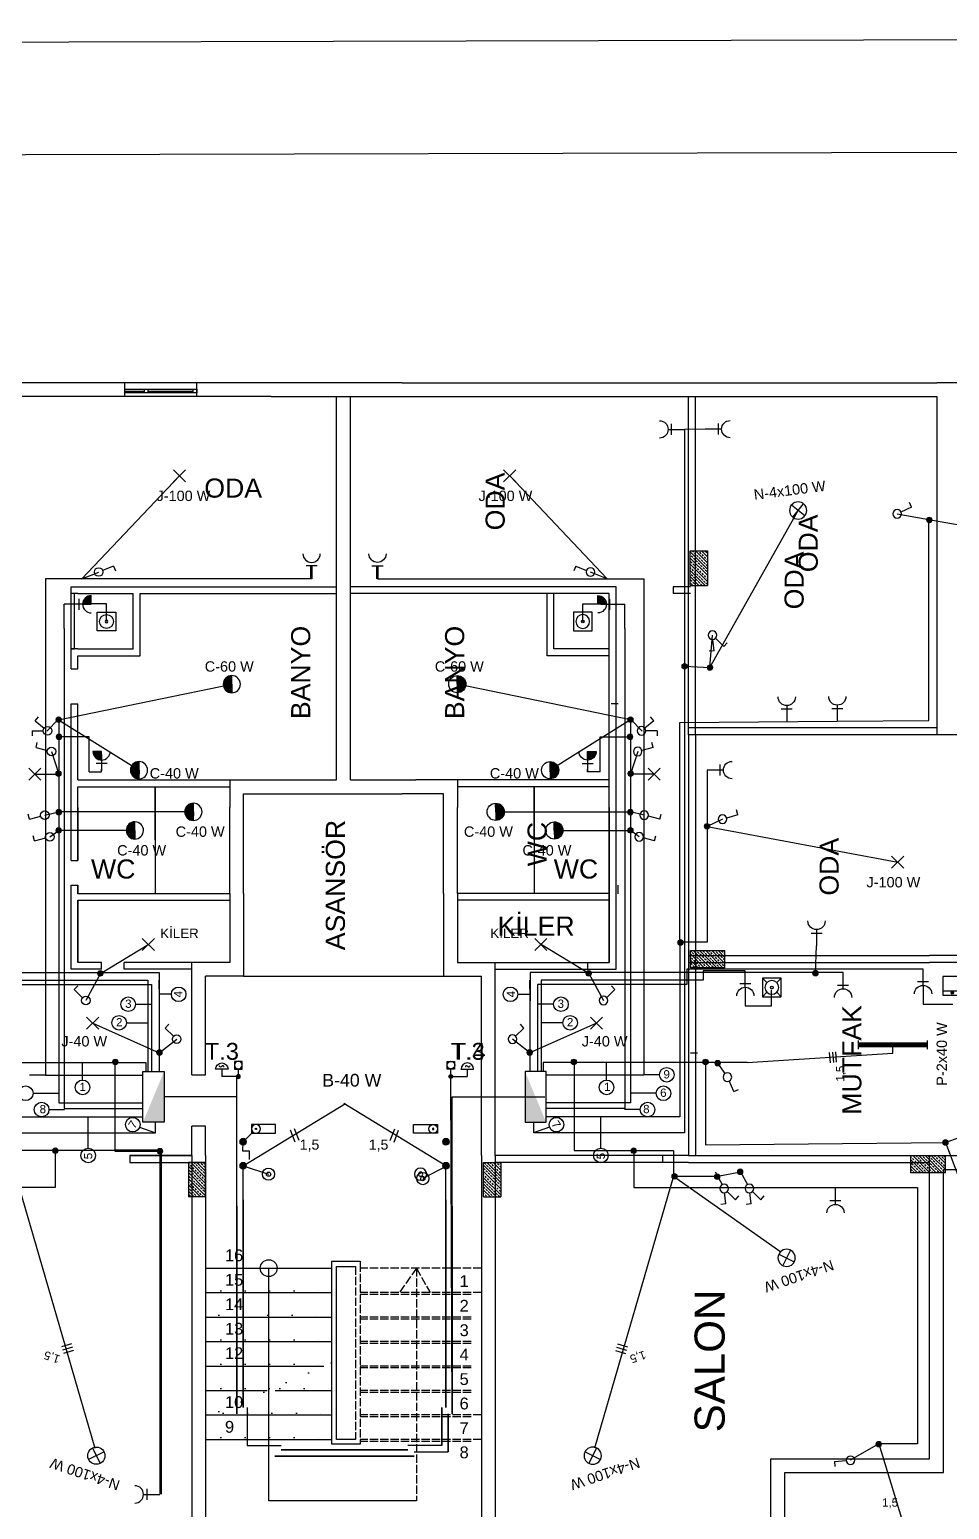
# Model space of a CAD drawing. Header units: centimetres. Extents: x 867 to 19881, y 2761 to 6151.
# Drawn here: x 12718 to 14051, y 4006 to 6151 of the extents above; entities that cross this region are included whole.
import ezdxf

# ---------------------------------------------------------------- set-up
doc = ezdxf.new("R2010")
doc.units = ezdxf.units.CM
doc.linetypes.add('ACAD_ISO02W100', pattern=[15, 12, -3])
doc.linetypes.add('DENSE_DOTTED', pattern=[35.277777, 0, -35.277777])
for name, color, linetype in [('ELEKTRİK YAZI', 2, 'Continuous'), ('kablo', 6, 'ZAYIF_AKIM_HATTI'), ('KESİT', 3, 'Continuous'), ('KOLON', 10, 'Continuous'), ('LİNYE', 4, 'Continuous'), ('SEMBOL', 1, 'Continuous'), ('ZAYIF AKIM', 6, 'Continuous'), ('çerçeveü', 250, 'Continuous')]:
    doc.layers.add(name, color=color, linetype=linetype)
doc.styles.add('ROMANC', font='romanc', dxfattribs={"height": 2})
doc.styles.get("Standard").update_dxf_attribs({"font": 'arial.ttf'})
doc.linetypes.add('ZAYIF_AKIM_HATTI', pattern='A,12.7,-5.08,["Z",Standard,S=2.54,R=0,X=-2.54,Y=-1.27],-5.08', length=22.86)

# ---------------------------------------------------------------- blocks, each defined once
blk = doc.blocks.new('Pano_Aydınlatma_Küçük')
at = {"layer": 'SEMBOL'}
blk.add_lwpolyline([(25, -30), (25, 30), (0, 30), (0, -30)], close=True, dxfattribs=at)
blk.add_solid([(0, 30), (25, -30), (0, -30)], dxfattribs=at)
blk = doc.blocks.new('Anahtar_Buton')
at = {"layer": 'SEMBOL'}
for radius in [7.21, 2.5]:
    blk.add_circle((0, 0), radius, dxfattribs=at)
blk = doc.blocks.new('Buat_Daire')
at = {"layer": 'SEMBOL', "lineweight": 20}
h = blk.add_hatch(color=256, dxfattribs=at)
edge = h.paths.add_edge_path()
edge.add_arc((0, 0), 4.03, 0, 360)
blk.add_circle((0, 0), 4.03, dxfattribs=at)
blk = doc.blocks.new('Zayıf Akım_Zil')
at = {"layer": 'ZAYIF AKIM'}
h = blk.add_hatch(color=256, dxfattribs=at)
edge = h.paths.add_edge_path()
edge.add_arc((0, 0), 2.25, 0, 360)
at = {"layer": 'ZAYIF AKIM', "ltscale": 0.5}
for q in [(0, 8.7), (19.5, 0)]:
    blk.add_line((0, 0), q, dxfattribs=at)
at = {"layer": 'ZAYIF AKIM'}
for p, q in [((12, 8.7), (26.9, 8.7)), ((19.5, 8.7), (19.5, 0))]:
    blk.add_line(p, q, dxfattribs=at)
blk.add_lwpolyline([(4.5, 8.7), (-4.5, 8.7), (-4.5, 17.8), (4.5, 17.8)], close=True, dxfattribs=at)
for centre, radius in [((0.1, 13.5), 4.47), ((0, 0), 2.25)]:
    blk.add_circle(centre, radius, dxfattribs=at)
blk.add_arc((19.5, 8.7), 7.42, 0, 180, dxfattribs=at)
at = {"layer": 'ZAYIF AKIM', "style": 'ROMANC'}
blk.add_text('~', height=7, dxfattribs=at).set_placement((16.3, 9))
blk = doc.blocks.new('Zayıf Akım_Kapı Zili')
at = {"layer": 'ZAYIF AKIM'}
for p, q in [((0, -5.2), (0, 5.2)), ((0, 5.2), (28.3, 5.2)), ((28.3, 5.2), (28.3, -5.2)), ((28.3, -5.2), (0, -5.2))]:
    blk.add_line(p, q, dxfattribs=at)
blk.add_circle((5.2, 0), 5.25, dxfattribs=at)
for start, end in [(0, 180), (180, 0)]:
    blk.add_arc((5.2, 0), 0.875, start, end, dxfattribs=at)
blk = doc.blocks.new('Armatür_Avize')
at = {"layer": 'SEMBOL'}
for p, q in [((-8.8, -8.8), (8.8, 8.8)), ((8.8, -8.8), (-8.8, 8.8))]:
    blk.add_line(p, q, dxfattribs=at)
blk.add_circle((0, 0), 12.5, dxfattribs=at)
blk = doc.blocks.new('Armatür_Lamba')
at = {"layer": 'SEMBOL'}
for p, q in [((8.8, -8.8), (-8.8, 8.8)), ((-8.8, -8.8), (8.8, 8.8))]:
    blk.add_line(p, q, dxfattribs=at)
blk = doc.blocks.new('Anahtar_Adi')
at = {"layer": 'SEMBOL'}
for q in [(0, 6.2), (7.7, 23.1)]:
    blk.add_line((0.3, 23.1), q, dxfattribs=at)
blk.add_circle((0, 0), 6.25, dxfattribs=at)
blk = doc.blocks.new('Armatür_Etanj')
at = {"layer": 'SEMBOL'}
h = blk.add_hatch(color=256, dxfattribs=at)
edge = h.paths.add_edge_path()
edge.add_arc((0, 0), 12.5, 89.5619, 269.5619)
edge.add_line((-0.1, -12.5), (0, 0))
edge.add_line((0, 0), (0.1, 12.5))
for q in [(-0.1, -12.5), (0.1, 12.5)]:
    blk.add_line((0, 0), q, dxfattribs=at)
for start, end in [(89.5619, 269.5619), (269.5619, 89.5619)]:
    blk.add_arc((0, 0), 12.5, start, end, dxfattribs=at)
blk = doc.blocks.new('Anahtar_Komutatör')
at = {"layer": 'SEMBOL'}
for p, q in [((-6.7, 21.6), (-13.8, 19.3)), ((-6.7, 21.6), (-1.9, 5.9)), ((8.4, 21.6), (2.3, 5.8)), ((8.4, 21.6), (15.3, 18.7))]:
    blk.add_line(p, q, dxfattribs=at)
blk.add_circle((0, 0), 6.25, dxfattribs=at)
blk = doc.blocks.new('Priz_Topraklı etanj')
at = {"layer": 'SEMBOL'}
h = blk.add_hatch(color=256, dxfattribs=at)
edge = h.paths.add_edge_path()
edge.add_line((0, 0), (0, 12.5))
edge.add_line((0, 12.5), (-12.5, 12.5))
edge.add_arc((0, 12.5), 12.5, 180, 270)
for p, q in [((0, 12.5), (-12.5, 12.5)), ((0, 0), (0, 12.5)), ((8, -5), (-8, -5))]:
    blk.add_line(p, q, dxfattribs=at)
for start, end in [(180, 270), (270, 0)]:
    blk.add_arc((0, 12.5), 12.5, start, end, dxfattribs=at)
blk = doc.blocks.new('Ev cihazları_Çamaşır makinesi')
at = {"layer": 'SEMBOL'}
for p, q in [((-13.5, -27), (-13.5, 0)), ((-13.5, 0), (13.5, 0)), ((13.5, 0), (13.5, -27)), ((13.5, -27), (-13.5, -27))]:
    blk.add_line(p, q, dxfattribs=at)
blk.add_circle((0, -13.5), 10, dxfattribs=at)
for start, end in [(0, 180), (180, 0)]:
    blk.add_arc((0, -13.5), 1.88, start, end, dxfattribs=at)
blk = doc.blocks.new('Priz_Topraklı')
at = {"layer": 'SEMBOL'}
blk.add_line((8, -5), (-8, -5), dxfattribs=at)
blk.add_arc((0, 12.5), 12.5, 180, 0, dxfattribs=at)
blk = doc.blocks.new('Armatür_P 2x40')
at = {"layer": 'SEMBOL'}
for p, q in [((-50, 8.75), (-50, -3.75)), ((50, 5), (-50, 5)), ((50, 0), (-50, 0)), ((50, 8.75), (50, -3.75))]:
    blk.add_line(p, q, dxfattribs=at)
at = {"layer": 'SEMBOL', "const_width": 5}
blk.add_lwpolyline([(-50, 2.5), (50, 2.5)], dxfattribs=at)
blk = doc.blocks.new('Ev cihazları_Klima')
at = {"layer": 'SEMBOL'}
h = blk.add_hatch(color=256, dxfattribs=at)
edge = h.paths.add_edge_path()
edge.add_arc((0, -3.3), 1.88, 0, 180)
edge.add_arc((0, -3.3), 1.88, 180, 360)
for p, q in [((-13.5, -27), (-13.5, 0)), ((-13.5, 0), (13.5, 0)), ((13.5, 0), (13.5, -27)), ((-13.5, -6.4), (13.5, -6.4)), ((13.5, -27), (-13.5, -27))]:
    blk.add_line(p, q, dxfattribs=at)
for start, end in [(0, 180), (180, 0)]:
    blk.add_arc((0, -3.3), 1.88, start, end, dxfattribs=at)
blk = doc.blocks.new('Ev cihazları_Bulaşık makinesi')
at = {"layer": 'SEMBOL'}
for p, q in [((-13.5, 0), (-7.1, -6.4)), ((-13.5, -27), (-13.5, 0)), ((-13.5, 0), (13.5, 0)), ((7.1, -6.4), (13.5, 0)), ((13.5, 0), (13.5, -27)), ((-13.5, -27), (-7.1, -20.6)), ((7.1, -20.6), (13.5, -27)), ((13.5, -27), (-13.5, -27))]:
    blk.add_line(p, q, dxfattribs=at)
blk.add_circle((0, -13.5), 10, dxfattribs=at)
for start, end in [(0, 180), (180, 0)]:
    blk.add_arc((0, -13.5), 1.88, start, end, dxfattribs=at)

msp = doc.modelspace()

# ---------------------------------------------------------------- hatches: boundary and pattern name
at = {"layer": 'KOLON'}
h = msp.add_hatch(dxfattribs=at)
h.set_pattern_fill('ANSI33', color=256, angle=90)
h.set_pattern_definition([(135, (14040.8414, 3492.621), (-4.490128, -4.490128), []), (135, (14040.8414, 3497.1113), (-4.490128, -4.490128), [3.175, -1.5875])])
h.paths.add_polyline_path([(13675.5, 5344.9), (13700.5, 5344.9), (13700.5, 5394.9), (13675.5, 5394.9)])
h = msp.add_hatch(dxfattribs=at)
h.set_pattern_fill('ANSI33', color=256, angle=90)
h.set_pattern_definition([(135, (14043.3005, 3033.61), (-4.490128, -4.490128), []), (135, (14043.3005, 3038.1), (-4.490128, -4.490128), [3.175, -1.5875])])
h.paths.add_polyline_path([(13676, 4815.7), (13676, 4790.7), (13726, 4790.7), (13726, 4815.7)])
h = msp.add_hatch(dxfattribs=at)
h.set_pattern_fill('ANSI33', color=256, angle=90)
h.set_pattern_definition([(135, (15392.6374, 2606.272), (-4.490128, -4.490128), []), (135, (15392.6374, 2610.762), (-4.490128, -4.490128), [3.175, -1.5875])])
h.paths.add_polyline_path([(12973.1, 4508.6), (12948.1, 4508.6), (12948.1, 4458.6), (12973.1, 4458.6)])
h = msp.add_hatch(dxfattribs=at)
h.set_pattern_fill('ANSI33', color=256, angle=90)
h.set_pattern_definition([(135, (14340.2656, 2606.272), (-4.490128, -4.490128), []), (135, (14340.2656, 2610.762), (-4.490128, -4.490128), [3.175, -1.5875])])
h.paths.add_polyline_path([(13376, 4458.6), (13401, 4458.6), (13401, 4508.6), (13376, 4508.6)])
at = {"layer": 'KOLON', "transparency": 33554687}
h = msp.add_hatch(dxfattribs=at)
h.set_pattern_fill('ANSI33', color=256, angle=90)
h.set_pattern_definition([(135, (13723.803, 2736.4746), (-4.490128, -4.490128), []), (135, (13723.803, 2740.965), (-4.490128, -4.490128), [3.175, -1.5875])])
h.paths.add_polyline_path([(13995.5, 4518.6), (13995.5, 4493.6), (14045.5, 4493.6), (14045.5, 4518.6)])

# ---------------------------------------------------------------- linework, layer by layer
for p, q in [((13258.1, 5638.6), (12673.1, 5638.6)), ((12855.7, 5638.6), (12855.7, 5618.6)), ((12855.7, 5629.2), (12955.2, 5629.2)), ((12855.7, 5626.7), (12884.4, 5626.7)), ((12955.2, 5624.2), (12855.7, 5624.2)), ((12889.4, 5626.7), (12955.2, 5626.7)), ((12960.2, 5618.6), (12960.2, 5638.6)), ((13258.1, 5638.6), (13673.1, 5638.6)), ((13673.1, 5638.6), (14033.1, 5638.6)), ((14183.1, 5638.6), (14033.1, 5638.6)), ((13068.1, 5618.6), (12673.1, 5618.6)), ((13068.1, 5618.6), (13673.1, 5618.6)), ((13163.1, 5063.1), (13163.1, 5618.6)), ((13163.1, 5343.1), (13163.1, 5618.6)), ((13183.1, 5063.1), (13183.1, 5618.6)), ((13673.1, 5128.6), (13673.1, 5618.6)), ((13673.1, 5618.6), (14033.1, 5618.6)), ((13683.1, 5128.6), (13683.1, 5618.6)), ((14033.1, 5618.6), (14033.1, 5128.6)), ((12778.1, 5343.1), (12878.1, 5343.1)), ((12778.1, 5333.1), (12778.1, 5343.1)), ((12878.1, 5343.1), (13163.1, 5343.1)), ((13468.1, 5343.1), (13183.1, 5343.1)), ((13568.1, 5343.1), (13468.1, 5343.1)), ((13568.1, 5243.1), (13568.1, 5343.1)), ((12778.1, 5243.1), (12778.1, 5333.1)), ((12788.1, 5333.1), (12778.1, 5333.1)), ((12783.1, 5253.1), (12783.1, 5333.1)), ((12788.1, 5333.1), (12868.1, 5333.1)), ((12868.1, 5253.1), (12868.1, 5333.1)), ((12878.1, 5243.1), (12878.1, 5333.1)), ((12878.1, 5333.1), (13163.1, 5333.1)), ((13468.1, 5333.1), (13183.1, 5333.1)), ((13468.1, 5243.1), (13468.1, 5333.1)), ((13558.1, 5333.1), (13468.1, 5333.1)), ((13478.1, 5253.1), (13478.1, 5333.1)), ((13558.1, 5243.1), (13558.1, 5333.1)), ((12788.1, 5253.1), (12778.1, 5253.1)), ((12778.1, 5253.1), (12783.1, 5253.1)), ((12778.1, 5224), (12778.1, 5243.1)), ((12788.1, 5253.1), (12868.1, 5253.1)), ((12788.1, 5224), (12788.1, 5243.1)), ((12788.1, 5243.1), (12878.1, 5243.1)), ((13558.1, 5243.1), (13468.1, 5243.1)), ((13558.1, 5253.1), (13478.1, 5253.1)), ((13558.1, 5063.1), (13558.1, 5243.1)), ((13568.1, 5063.1), (13568.1, 5243.1)), ((12778.1, 5224), (12788.1, 5224)), ((12778.1, 5063.1), (12778.1, 5173.1)), ((12788.1, 5063.1), (12788.1, 5173.1)), ((14033.1, 5138.6), (13673.1, 5138.6)), ((14163.1, 5128.6), (13673.1, 5128.6)), ((13673.1, 5128.6), (13673.1, 4798.6)), ((13683.1, 5128.6), (13683.1, 4798.6)), ((12778.1, 4946.3), (12778.1, 5063.1)), ((12788.1, 5063.1), (13008.1, 5063.1)), ((12788.1, 5063.1), (13163.1, 5063.1)), ((13008.1, 5063.1), (13008.1, 5023.1)), ((13183.1, 5063.1), (13278.1, 5063.1)), ((13558.1, 5063.1), (13278.1, 5063.1)), ((13558.1, 5063.1), (13338.1, 5063.1)), ((13338.1, 5063.1), (13338.1, 5023.1)), ((13558.1, 5023.1), (13558.1, 5063.1)), ((13568.1, 4898.1), (13568.1, 5063.1)), ((12788.1, 5023.1), (12788.1, 5053.1)), ((12788.1, 5053.1), (13008.1, 5053.1)), ((13028.1, 4898.6), (13028.1, 5043.1)), ((13028.1, 5043.1), (13088.1, 5043.1)), ((13088.1, 5043.1), (13258.1, 5043.1)), ((13318.1, 5043.1), (13258.1, 5043.1)), ((13318.1, 4898.6), (13318.1, 5043.1)), ((13558.1, 5053.1), (13338.1, 5053.1)), ((12788.1, 5023.1), (12788.1, 4946.3)), ((12788.1, 4946.3), (12788.1, 5023.1)), ((13008.1, 4898.6), (13008.1, 5023.1)), ((13338.1, 4898.6), (13338.1, 5023.1)), ((13558.1, 5023.1), (13558.1, 4798.6)), ((13558.1, 4898.1), (13558.1, 5023.1)), ((12788.1, 4946.3), (12788.1, 4997.6)), ((13558.1, 4798.6), (13558.1, 4997.6)), ((12778.1, 4946.3), (12788.1, 4946.3)), ((12778.1, 4910.3), (12788.1, 4910.3)), ((12778.1, 4788.6), (12778.1, 4898.6)), ((12788.1, 4910.3), (12788.1, 4898.6)), ((12788.1, 4898.6), (12788.1, 4910.3)), ((12788.1, 4898.1), (12788.1, 4910.3)), ((12788.1, 4898.6), (13008.1, 4898.6)), ((13008.1, 4898.6), (13008.1, 4798.6)), ((13028.1, 4898.6), (13028.1, 4778.6)), ((13318.1, 4898.6), (13318.1, 4778.6)), ((13558.1, 4898.6), (13338.1, 4898.6)), ((13338.1, 4898.6), (13338.1, 4798.6)), ((13558.1, 4798.6), (13558.1, 4898.6)), ((13568.1, 4788.6), (13568.1, 4898.6)), ((12788.1, 4888.6), (12788.1, 4798.6)), ((12788.1, 4798.6), (12788.1, 4888.6)), ((12788.1, 4798.6), (12788.1, 4888.6)), ((12788.1, 4888.6), (13008.1, 4888.6)), ((13558.1, 4888.6), (13338.1, 4888.6)), ((13673.1, 4808.6), (14022.6, 4808.6)), ((14163.1, 4808.6), (14022.6, 4808.6)), ((12822, 4788.6), (12778.1, 4788.6)), ((12822, 4798.6), (12788.1, 4798.6)), ((12953.1, 4798.6), (12855.3, 4798.6)), ((12855.3, 4788.6), (12855.3, 4798.6)), ((12953.1, 4788.6), (12855.3, 4788.6)), ((12953.1, 4635.6), (12953.1, 4798.6)), ((13008.1, 4798.6), (12953.1, 4798.6)), ((13338.1, 4798.6), (13393.1, 4798.6)), ((13393.1, 4518.6), (13393.1, 4798.6)), ((13393.1, 4798.6), (13558.1, 4798.6)), ((13393.1, 4788.6), (13568.1, 4788.6)), ((13673.1, 4798.6), (13673.1, 4518.6)), ((13673.1, 4798.6), (14022.6, 4798.6)), ((13683.1, 4798.6), (13683.1, 4518.6)), ((14163.1, 4798.6), (14022.6, 4798.6)), ((12973.1, 4635.6), (12973.1, 4778.6)), ((13028.1, 4778.6), (12973.1, 4778.6)), ((13028.1, 4778.6), (13318.1, 4778.6)), ((13318.1, 4778.6), (13373.1, 4778.6)), ((13373.1, 4518.6), (13373.1, 4778.6)), ((12953.1, 4635.6), (12973.1, 4635.6)), ((12953.1, 4518.6), (12953.1, 4561)), ((12973.1, 4561), (12953.1, 4561)), ((12973.1, 4518.6), (12973.1, 4561)), ((12863.1, 4518.6), (12953.1, 4518.6)), ((12953.1, 4518.6), (12863.1, 4518.6)), ((12863.1, 4518.6), (12863.1, 4508.6)), ((12863.1, 4508.6), (12953.1, 4508.6)), ((12953.1, 4518.6), (12953.1, 3918.6)), ((12953.1, 4508.6), (12973.1, 4508.6)), ((12973.1, 4518.6), (12973.1, 3930.3)), ((13373.1, 4518.6), (13373.1, 3930.3)), ((13673.1, 4518.6), (13393.1, 4518.6)), ((13393.1, 4518.6), (13393.1, 3918.6)), ((13673.1, 4508.6), (13393.1, 4508.6)), ((13673.1, 4518.6), (14022.6, 4518.6)), ((13673.1, 4518.6), (14163.1, 4518.6)), ((13673.1, 4508.6), (14022.6, 4508.6)), ((14022.6, 4079.1), (14022.6, 4518.6)), ((14042.6, 4059.1), (14042.6, 4498.6)), ((14042.6, 4498.6), (14163.1, 4498.6)), ((13064.7, 4018.4), (13064.6, 4355.4)), ((13156.1, 4355.4), (13156.1, 4365.4)), ((13156.1, 4365.4), (13197, 4365.4)), ((13162.9, 4357.6), (13190.2, 4357.6)), ((13162.9, 4355.4), (13162.9, 4355.4)), ((13792.6, 3869.1), (13792.6, 4079.1)), ((13792.6, 4079.1), (13842.6, 4079.1)), ((13842.6, 4079.1), (13932.6, 4079.1)), ((13932.6, 4079.1), (14022.6, 4079.1)), ((13812.6, 3869.1), (13812.6, 4059.1)), ((13812.6, 4059.1), (13932.6, 4059.1)), ((13932.6, 4059.1), (14042.6, 4059.1)), ((13278.8, 4018.4), (13064.7, 4018.4))]:
    msp.add_line(p, q)
at = {"linetype": 'ByBlock'}
for p, q in [((12900, 4976.2), (12900, 5053.1)), ((12900, 5053.1), (12900, 4898.6)), ((13449.2, 4976.2), (13449.2, 5053.1)), ((13449.2, 5053.1), (13449.2, 4898.6))]:
    msp.add_line(p, q, dxfattribs=at)
at = {"color": 143, "true_color": 0x7aafdf}
for p, q in [((13330.8, 4603.6), (13465.1, 4603.6)), ((13330.8, 4603.6), (13465.1, 4603.6)), ((13027.5, 4503.8), (13064.4, 4491.6)), ((13322.3, 4503.4), (13288, 4485.2))]:
    msp.add_line(p, q, dxfattribs=at)
at = {"color": 215, "true_color": 0xa953a0}
msp.add_line((13027.5, 4538.6), (13039.7, 4550.8), dxfattribs=at)
at = {"color": 217, "true_color": 0x93278f}
for p, q in [((13026.9, 4525.1), (13027.5, 4538.6)), ((13036.7, 4525.1), (13026.9, 4525.1)), ((13036.7, 4513), (13036.7, 4525.1))]:
    msp.add_line(p, q, dxfattribs=at)
at = {"linetype": 'Continuous'}
for p, q in [((12973.1, 4355.4), (13156.1, 4355.4)), ((12995.2, 4355.4), (13156.1, 4355.4)), ((13156.1, 4100.3), (13156.1, 4355.4)), ((13162.9, 4107.1), (13162.9, 4357.6)), ((12973.1, 4319.9), (13156.1, 4319.9)), ((12973.1, 4284.5), (13156.1, 4284.5)), ((12973.1, 4249), (13156.1, 4249)), ((12973.1, 4213.5), (13144.5, 4213.5)), ((12973.1, 4178), (13062.6, 4178)), ((13074.2, 4178), (13156.1, 4178)), ((12973.1, 4142.6), (13156.1, 4142.6)), ((12973.1, 4107.1), (13156.1, 4107.1)), ((13197, 4100.3), (13156.1, 4100.3)), ((13190.2, 4107.1), (13162.9, 4107.1))]:
    msp.add_line(p, q, dxfattribs=at)
at = {"linetype": 'ACAD_ISO02W100'}
for p, q in [((13190.2, 4357.6), (13190.2, 4107.1)), ((13197, 4365.4), (13197, 4362.2)), ((13197, 4362.2), (13197, 4100.3)), ((13373.1, 4355.4), (13197, 4355.4)), ((13358.1, 4355.4), (13197, 4355.4)), ((13278.8, 4355.4), (13253.7, 4319.9)), ((13278.8, 4355.4), (13278.8, 4018.4)), ((13278.8, 4355.4), (13298.9, 4319.9)), ((13373.1, 4319.9), (13197, 4319.9)), ((13358.1, 4317.2), (13197, 4317.2)), ((13358.1, 4284.5), (13197, 4284.5)), ((13358.1, 4281.7), (13197, 4281.7)), ((13358.1, 4249), (13197, 4249)), ((13358.1, 4246.3), (13197, 4246.3)), ((13358.1, 4213.5), (13197, 4213.5)), ((13358.1, 4210.8), (13197, 4210.8)), ((13358.1, 4178), (13197, 4178)), ((13358.1, 4175.3), (13197, 4175.3)), ((13373.1, 4142.6), (13197, 4142.6)), ((13358.1, 4139.8), (13197, 4139.8)), ((13373.1, 4107.1), (13197, 4107.1)), ((13358.1, 4104.4), (13197, 4104.4))]:
    msp.add_line(p, q, dxfattribs=at)
at = {"linetype": 'DENSE_DOTTED'}
for p, q in [((12995.2, 4322.7), (13156.1, 4322.7)), ((12992.4, 4287.2), (13156.1, 4287.2)), ((12995.2, 4251.7), (13156.1, 4251.7)), ((12992.4, 4147.6), (13162.9, 4221.5)), ((12995.2, 4216.2), (13150.8, 4216.2)), ((12995.2, 4180.8), (13068.9, 4180.8)), ((13080.5, 4180.8), (13156.1, 4180.8)), ((12998.6, 4145.3), (13156.1, 4145.3)), ((12995.2, 4109.8), (13156.1, 4109.8))]:
    msp.add_line(p, q, dxfattribs=at)
for points in [[(12884.4, 5629.2), (12889.4, 5629.2), (12889.4, 5624.2), (12884.4, 5624.2)], [(12955.2, 5629.2), (12960.2, 5629.2), (12960.2, 5624.2), (12955.2, 5624.2)]]:
    msp.add_lwpolyline(points, close=True)
msp.add_circle((13064.6, 4355.4), 12.2)
at = {"layer": 'kablo', "linetype": 'ByBlock'}
for p, q in [((13643.7, 5571.1), (13667.4, 5571.1)), ((13721.1, 5571.5), (13697.5, 5571.5)), ((13676, 5343.1), (13650.7, 5343.1)), ((13650.7, 5343.1), (13650.7, 5333.1)), ((13676, 5333.1), (13650.7, 5333.1)), ((12778.1, 5173.1), (12788.1, 5173.1)), ((13571, 5173.1), (13561, 5173.1)), ((12778.1, 4898.1), (12778.1, 4910.3)), ((13571, 4898.1), (13571, 4910.3)), ((12822, 4788.6), (12822, 4798.6)), ((13527.1, 4788.6), (13527.1, 4798.6)), ((13686, 4666.9), (13676, 4666.9)), ((13686, 4666.9), (13686, 4666.9)), ((13715.4, 4652.5), (13725.9, 4637.5)), ((13636, 4508.6), (13636, 4518.6)), ((13711.9, 4495.2), (13721.9, 4476.5))]:
    msp.add_line(p, q, dxfattribs=at)
at = {"layer": 'kablo', "color": 6, "linetype": 'ByBlock'}
for p, q in [((13643.7, 5571.1), (13667.4, 5571.1)), ((13697.5, 5571.5), (13667.4, 5571.1)), ((13667.4, 5571.1), (13667.4, 4551.4)), ((13721.1, 5571.5), (13697.5, 5571.5)), ((13704.2, 5225.9), (13832.1, 5453.6)), ((13704.2, 5225.9), (13707.8, 5272.7)), ((13667.3, 5227.7), (13704.2, 5225.9)), ((12681.8, 4551.4), (12900.3, 4551.4)), ((12900.3, 4551.4), (12900.3, 4566.9)), ((13448.9, 4551.4), (13448.9, 4566.9)), ((13667.4, 4551.4), (13448.9, 4551.4))]:
    msp.add_line(p, q, dxfattribs=at)
at = {"layer": 'kablo', "color": 244, "linetype": 'ByBlock', "true_color": 0x991b1e}
for p, q in [((13975.5, 5448.8), (14021.5, 5440.6)), ((14021.5, 5149.1), (14021.5, 5440.6)), ((14021.5, 5440.6), (14137.8, 5419.7)), ((13815.6, 5170.9), (13815.6, 5147.3)), ((13815.6, 5170.9), (13815.6, 5147.3)), ((13888.9, 5171.4), (13888.9, 5147.8)), ((13888.9, 5171.4), (13888.9, 5147.8)), ((13660.7, 5146.3), (13888.9, 5148.1)), ((13888.9, 5148.1), (14021.5, 5149.1)), ((13660.7, 4827.8), (13660.7, 5146.3)), ((13723.8, 5077.3), (13700.2, 5077.3)), ((13723.8, 5077.3), (13700.2, 5077.3)), ((13700.2, 5077.3), (13700.2, 4827.8)), ((13722.3, 5006.3), (13700.2, 4995.5)), ((13700.2, 4995.5), (13976.4, 4943.8)), ((13700.2, 4827.8), (13660.7, 4827.8)), ((13660.7, 4827.8), (13660.7, 4574.6)), ((12688.5, 4574.6), (12882.3, 4574.6)), ((13660.7, 4574.6), (13466.9, 4574.6))]:
    msp.add_line(p, q, dxfattribs=at)
at = {"layer": 'kablo', "color": 8, "linetype": 'ByBlock'}
for p, q in [((12779.2, 5317.8), (12768.2, 5317.8)), ((12768.2, 5282.6), (12768.2, 5317.8)), ((12802.8, 5317.8), (12779.2, 5317.8)), ((12829.4, 5318.4), (12807.3, 5318.4)), ((12829.4, 5292.7), (12829.4, 5318.4)), ((13519.8, 5292.7), (13519.8, 5318.4)), ((13519.8, 5318.4), (13541.8, 5318.4)), ((13546.3, 5317.8), (13570, 5317.8)), ((13570, 5317.8), (13581, 5317.8)), ((13581, 5282.6), (13581, 5317.8))]:
    msp.add_line(p, q, dxfattribs=at)
at = {"layer": 'kablo', "color": 177, "linetype": 'ByBlock', "true_color": 0x293189}
for p, q in [((12760.1, 5150.3), (13011.1, 5201.8)), ((13589.1, 5150.3), (13338, 5201.8)), ((12760.1, 5151), (12742.9, 5133.8)), ((12760.1, 5150.3), (12876.6, 5077.1)), ((12760.3, 5154.4), (12760.3, 4595)), ((13589.1, 5150.3), (13472.6, 5077.1)), ((13588.9, 5154.4), (13588.9, 4595)), ((13589.1, 5151), (13606.2, 5133.8)), ((12749.6, 5104.2), (12760.3, 5071.4)), ((12822.2, 5099.8), (12822.2, 5076.2)), ((12822.2, 5099.8), (12822.2, 5076.2)), ((12866, 5083.7), (12877.5, 5075)), ((13483.2, 5083.7), (13471.6, 5075)), ((13526.9, 5099.8), (13526.9, 5076.2)), ((13526.9, 5099.8), (13526.9, 5076.2)), ((13599.5, 5104.2), (13588.9, 5071.4)), ((12725.6, 5071.4), (12760.3, 5071.4)), ((12804.1, 5074.9), (12822.2, 5074.9)), ((12822.2, 5074.9), (12822.2, 5078.6)), ((13526.9, 5074.9), (13526.9, 5078.6)), ((13545.1, 5074.9), (13526.9, 5074.9)), ((13623.5, 5071.4), (13588.9, 5071.4)), ((12740.2, 5011.9), (12760.3, 5016.8)), ((13609, 5011.9), (13588.9, 5016.8)), ((12747.5, 4980.5), (12760.3, 4989.8)), ((13601.6, 4980.5), (13588.9, 4989.8)), ((12760.3, 4595), (12882.3, 4595)), ((13588.9, 4595), (13466.9, 4595))]:
    msp.add_line(p, q, dxfattribs=at)
at = {"layer": 'kablo', "color": 116, "linetype": 'ByBlock', "true_color": 0x136734}
for p, q in [((13858.8, 4846.1), (13858.8, 4822.5)), ((12820.6, 4782.6), (12890.6, 4825.2)), ((13528.5, 4782.6), (13458.5, 4825.2)), ((13857.2, 4783), (13858.8, 4822.5)), ((13897.3, 4760.3), (13897.3, 4783.9)), ((13897.3, 4760.3), (13897.3, 4783.9)), ((12820.6, 4782.6), (12799.4, 4743.2)), ((12905.9, 4760.4), (12905.9, 4773)), ((13443.2, 4760.4), (13443.2, 4773)), ((13528.5, 4782.6), (13549.8, 4743.2)), ((12905.9, 4667.4), (12931.2, 4687.4)), ((13443.2, 4667.4), (13417.9, 4687.4))]:
    msp.add_line(p, q, dxfattribs=at)
at = {"layer": 'kablo', "color": 32, "linetype": 'ByBlock', "true_color": 0xcd6928}
for p, q in [((13755.5, 4762.6), (13755.5, 4786.2)), ((13755.5, 4762.6), (13755.5, 4786.2)), ((13755.5, 4762.6), (13755.5, 4735.7)), ((13793.7, 4735.7), (13793.7, 4758.9)), ((13755.5, 4735.7), (13793.7, 4735.7))]:
    msp.add_line(p, q, dxfattribs=at)
at = {"layer": 'kablo', "color": 219, "linetype": 'ByBlock', "true_color": 0x642165}
for p, q in [((14013.2, 4765.3), (14013.2, 4789)), ((14013.2, 4765.3), (14013.2, 4789)), ((14013.2, 4765.3), (14013.2, 4738.1)), ((14013.2, 4738.1), (14056.3, 4738.1))]:
    msp.add_line(p, q, dxfattribs=at)
at = {"layer": 'kablo', "color": 40, "linetype": 'ByBlock', "true_color": 0xf8d731}
for p, q in [((13969.2, 4666.8), (13969.2, 4676.8)), ((13758.1, 4653.5), (13969.2, 4666.8)), ((12686.4, 4653.5), (12886.4, 4653.5)), ((12886.4, 4653.5), (12886.4, 4640.4)), ((13662.8, 4653.5), (13462.7, 4653.5)), ((13462.7, 4653.5), (13462.7, 4640.4)), ((13758.1, 4653.5), (13662.8, 4653.5)), ((13697.9, 4653.5), (13697.9, 4534.1)), ((13697.9, 4534.1), (14045.7, 4537.6)), ((14045.7, 4537.6), (14066.5, 4545.4)), ((14045.7, 4537.6), (14107.6, 4373.5)), ((13651.3, 4488.5), (13715.5, 4488.5)), ((13715.5, 4488.5), (13748.5, 4495.2)), ((13748.5, 4495.2), (13758.5, 4476.5)), ((13886.2, 4447.9), (13886.2, 4471.6)), ((13886.2, 4447.9), (13886.2, 4471.6)), ((13949.1, 4101), (13907.3, 4077.3)), ((12883.1, 4027.5), (12906.7, 4027.5)), ((12883.1, 4027.5), (12906.7, 4027.5))]:
    msp.add_line(p, q, dxfattribs=at)
at = {"layer": 'kablo', "color": 143, "linetype": 'ByBlock', "true_color": 0x7aafdf}
msp.add_line((13018.3, 4603.6), (12912.9, 4603.6), dxfattribs=at)
msp.add_line((13018.3, 4603.6), (12912.9, 4603.6), dxfattribs=at)
at = {"layer": 'kablo', "color": 18, "linetype": 'ByBlock', "true_color": 0x000000}
for points in [[(12935.2, 5503.8), (12793.9, 5354.6), (12818.1, 5364.4)], [(13414, 5503.8), (13555.2, 5354.6), (13531.1, 5364.4)], [(12756.7, 5354.6), (12740.8, 5354.6), (12740.8, 4635.3), (12882.3, 4635.3)], [(13126.8, 5354.6), (12756.7, 5354.6)], [(13222.3, 5354.6), (13592.4, 5354.6)], [(13592.4, 5354.6), (13608.3, 5354.6), (13608.3, 4635.3), (13466.9, 4635.3)]]:
    msp.add_lwpolyline(points, dxfattribs=at)
at = {"layer": 'kablo', "color": 8, "linetype": 'ByBlock'}
for points in [[(12768.2, 5282.6), (12768.2, 4586.8), (12882.3, 4586.8)], [(13581, 5282.6), (13581, 4586.8), (13466.9, 4586.8)]]:
    msp.add_lwpolyline(points, dxfattribs=at)
at = {"layer": 'kablo', "color": 177, "linetype": 'ByBlock', "true_color": 0x293189}
for points in [[(12804.1, 5074.9), (12804.1, 5125.4), (12760.3, 5125.4)], [(13545.1, 5074.9), (13545.1, 5125.4), (13588.9, 5125.4)], [(12955.4, 5016.8), (12760.3, 5016.8)], [(13393.7, 5016.8), (13588.9, 5016.8)], [(12870.6, 4989.8), (12760.3, 4989.8)], [(13478.6, 4989.8), (13588.9, 4989.8)]]:
    msp.add_lwpolyline(points, dxfattribs=at)
at = {"layer": 'kablo', "color": 219, "linetype": 'ByBlock', "true_color": 0x642165}
for points in [[(12335.9, 4789), (12678.3, 4789), (12678.3, 4766.3), (12894.8, 4766.3), (12894.8, 4640.4)], [(14013.2, 4789), (13670.9, 4789), (13670.9, 4766.3), (13454.3, 4766.3), (13454.3, 4640.4)]]:
    msp.add_lwpolyline(points, dxfattribs=at)
at = {"layer": 'kablo', "color": 32, "linetype": 'ByBlock', "true_color": 0xcd6928}
for points in [[(12593.6, 4786.2), (12654.8, 4786.2), (12654.8, 4772.6), (12889.6, 4772.6), (12889.6, 4640.4)], [(13755.5, 4786.2), (13694.3, 4786.2), (13694.3, 4772.6), (13459.5, 4772.6), (13459.5, 4640.4)]]:
    msp.add_lwpolyline(points, dxfattribs=at)
at = {"layer": 'kablo', "color": 116, "linetype": 'ByBlock', "true_color": 0x136734}
for points in [[(12690.3, 4783.9), (12905.8, 4783.9), (12905.8, 4743)], [(13658.9, 4783.9), (13443.4, 4783.9), (13443.4, 4743)], [(13897.3, 4783.9), (13658.9, 4783.9)], [(12905.8, 4760.4), (12905.9, 4760.4), (12905.9, 4640.4)], [(13443.4, 4760.4), (13443.2, 4760.4), (13443.2, 4640.4)], [(12809.5, 4710.6), (12905.9, 4667.4)], [(13539.7, 4710.6), (13443.2, 4667.4)]]:
    msp.add_lwpolyline(points, dxfattribs=at)
at = {"layer": 'kablo', "color": 40, "linetype": 'ByBlock', "true_color": 0xf8d731}
for points in [[(12841.6, 4653.5), (12841.6, 4525.9), (12697.9, 4525.9), (12697.9, 4488.5), (12542.3, 4379)], [(13507.6, 4653.5), (13507.6, 4525.9), (13651.3, 4525.9), (13651.3, 4488.5), (13806.9, 4379)], [(12755.1, 4525.9), (12755.1, 4472.1), (12343.8, 4472.1), (12343.8, 4101), (12400, 4101), (12346.6, 3924.8)], [(13594, 4525.9), (13594, 4472.1), (14005.3, 4472.1), (14005.3, 4101), (13949.1, 4101), (14002.5, 3924.8)], [(12697.9, 4488.5), (12812.4, 4094.3)], [(13651.3, 4488.5), (13536.8, 4094.3)]]:
    msp.add_lwpolyline(points, dxfattribs=at)
at = {"layer": 'KESİT'}
for p, q in [((12923.5, 4752.3), (12905.6, 4752.3)), ((13425.6, 4752.3), (13443.6, 4752.3)), ((12871.4, 4737.9), (12894.3, 4737.9)), ((13477.7, 4737.9), (13454.9, 4737.9)), ((12858.2, 4711.1), (12888.6, 4711.1)), ((13490.9, 4711.1), (13460.6, 4711.1)), ((13877.1, 4667.8), (13878.6, 4652.8)), ((13882, 4668.3), (13883.6, 4653.4)), ((13887.7, 4654.1), (13886.7, 4669.1)), ((12718, 4635.7), (12740.8, 4635.7)), ((12794.8, 4628), (12794.8, 4653.5)), ((13554.4, 4628), (13554.4, 4653.5)), ((13631.2, 4635.7), (13608.3, 4635.7)), ((12722.9, 4608.9), (12760.8, 4608.9)), ((13626.2, 4608.9), (13588.4, 4608.9)), ((12745.9, 4585.3), (12768.8, 4585.3)), ((12802.9, 4529.3), (12802.9, 4574.6)), ((13546.2, 4529.3), (13546.2, 4574.6)), ((13603.2, 4585.3), (13580.4, 4585.3)), ((12877.4, 4559.8), (12900.4, 4551.4)), ((13102.9, 4538.1), (13096.1, 4555.2)), ((13108.6, 4540.4), (13101.8, 4557.4)), ((13240.6, 4540.4), (13247.4, 4557.4)), ((13246.3, 4538.1), (13253, 4555.2)), ((13471.7, 4559.8), (13448.7, 4551.4)), ((12778.7, 4245.5), (12764.4, 4241.2)), ((12780.2, 4240.7), (12765.8, 4236.4)), ((12781.6, 4235.9), (12767.2, 4231.6)), ((13567.5, 4235.9), (13581.9, 4231.6)), ((13569, 4240.7), (13583.3, 4236.4)), ((13570.4, 4245.5), (13584.8, 4241.2))]:
    msp.add_line(p, q, dxfattribs=at)
for centre in [(12934.1, 4752.3), (13415, 4752.3), (12860.9, 4737.9), (13488.3, 4737.9), (12847.7, 4711.1), (13501.5, 4711.1), (13641.7, 4635.7), (12712.4, 4608.9), (12794.8, 4617.4), (13554.4, 4617.4), (13636.8, 4608.9), (12735.4, 4585.3), (13613.8, 4585.3), (12867.5, 4563.4), (13481.7, 4563.4), (12802.9, 4518.7), (13546.2, 4518.7)]:
    msp.add_circle(centre, 10.6, dxfattribs=at)
at = {"layer": 'KOLON'}
for p, q in [((13675.5, 5344.9), (13675.5, 5394.9)), ((13675.5, 5394.9), (13700.5, 5394.9)), ((13700.5, 5394.9), (13700.5, 5344.9)), ((13675.5, 5344.9), (13700.5, 5344.9)), ((13676, 4790.7), (13676, 4815.7)), ((13676, 4815.7), (13726, 4815.7)), ((13726, 4790.7), (13726, 4815.7)), ((13726, 4790.7), (13676, 4790.7)), ((12973.1, 4508.6), (12948.1, 4508.6)), ((12948.1, 4508.6), (12948.1, 4458.6)), ((12973.1, 4458.6), (12973.1, 4508.6)), ((13376, 4458.6), (13376, 4508.6)), ((13376, 4508.6), (13401, 4508.6)), ((13401, 4508.6), (13401, 4458.6)), ((13995.5, 4493.6), (13995.5, 4518.6)), ((13995.5, 4518.6), (14045.5, 4518.6)), ((14045.5, 4493.6), (14045.5, 4518.6)), ((14045.5, 4493.6), (13995.5, 4493.6)), ((12973.1, 4458.6), (12948.1, 4458.6)), ((13376, 4458.6), (13401, 4458.6))]:
    msp.add_line(p, q, dxfattribs=at)
at = {"layer": 'LİNYE'}
for p, q in [((13018.3, 4144.2), (13018.3, 4631.7)), ((13330.8, 4144.2), (13328.6, 4630.5)), ((13027.5, 4503.8), (13175.7, 4594)), ((13321.6, 4503.8), (13173.5, 4594)), ((13321.6, 4503.8), (13173.5, 4594)), ((13330.8, 4144.2), (13330.8, 4603.6)), ((13027.5, 4153.4), (13027.5, 4503.8)), ((13321.6, 4153.4), (13321.6, 4503.8)), ((13321.6, 4153.4), (13321.6, 4503.8)), ((13018.3, 4445.1), (13018.3, 4144.2)), ((13027.5, 4454.3), (13027.5, 4153.4)), ((13321.6, 4454.3), (13321.6, 4153.4)), ((13321.6, 4454.3), (13321.6, 4153.4)), ((13330.8, 4445.1), (13330.8, 4144.2)), ((13330.8, 4445.1), (13330.8, 4144.2)), ((13033.6, 4153.4), (13033.6, 4098.3)), ((13315.5, 4153.4), (13315.5, 4098.3)), ((13315.5, 4098.3), (13315.5, 4153.4)), ((13315.5, 4098.3), (13315.5, 4153.4)), ((13315.5, 4153.4), (13315.5, 4098.3)), ((13324.7, 4144.2), (13324.7, 4089.1)), ((13324.7, 4089.1), (13324.7, 4144.2)), ((13033.6, 4098.3), (13082.6, 4098.3)), ((13315.5, 4098.3), (13266.5, 4098.3)), ((13275.7, 4083), (13073.5, 4083)), ((13073.5, 4083), (13275.7, 4083)), ((13073.5, 4083), (13275.7, 4083)), ((13275.7, 4083), (13073.5, 4083)), ((13266.5, 4092.2), (13082.6, 4092.2)), ((13082.6, 4092.2), (13266.5, 4092.2)), ((13082.6, 4092.2), (13266.5, 4092.2)), ((13266.5, 4092.2), (13082.6, 4092.2)), ((13275.7, 4089.1), (13324.7, 4089.1))]:
    msp.add_line(p, q, dxfattribs=at)
at = {"layer": 'çerçeveü', "lineweight": 53}
for p, q in [((13126.8, 5354.6), (13126.8, 5373.3)), ((13222.3, 5354.6), (13222.3, 5373.3))]:
    msp.add_line(p, q, dxfattribs=at)
at = {"layer": 'çerçeveü', "color": 40, "lineweight": 53, "true_color": 0xf8d731}
for p, q in [((12841.6, 4525.9), (12907.7, 4525.9)), ((12907.7, 4525.9), (12907.7, 4028))]:
    msp.add_line(p, q, dxfattribs=at)
at = {"layer": 'çerçeveü'}
for points in [[(866.9, 6102.8), (19880.6, 6150.6), (19880.6, 2808.6), (866.9, 2760.9)], [(1029.9, 5940.3), (19721.4, 5986.9), (19721.4, 2971.1), (1029.9, 2924.5)]]:
    msp.add_lwpolyline(points, close=True, dxfattribs=at)

# ---------------------------------------------------------------- block references
at = {"layer": 'kablo', "linetype": 'ByBlock', "xscale": -1}
for name, p, rotation in [('Buat_Daire', (13715.4, 4652.5), 245.5840762904368), ('Anahtar_Adi', (13729.5, 4632.4), 203.7125943632657)]:
    msp.add_blockref(name, p, dxfattribs=dict(at, rotation=rotation))
at = {"layer": 'SEMBOL', "xscale": -1}
for name, p, rotation in [('Priz_Topraklı', (13643.7, 5571.1), 90), ('Priz_Topraklı', (13721.1, 5571.5), 270), ('Armatür_Avize', (13832.1, 5453.6), 7.285593003650668), ('Anahtar_Adi', (13975.5, 5448.8), 293.8360464261876), ('Anahtar_Adi', (13531.1, 5364.4), 67.70044287531765), ('Priz_Topraklı etanj', (13554.3, 5317.7), 90), ('Anahtar_Komutatör', (13707.8, 5272.7), 203.8092658622379), ('Anahtar_Komutatör', (13605, 5134.2), 287.6851635961128), ('Anahtar_Adi', (13599.5, 5104.2), 284.4477688026006), ('Priz_Topraklı', (13723.8, 5077.3), 270), ('Anahtar_Adi', (13609, 5011.9), 255.0067436186954), ('Anahtar_Adi', (13722.3, 5006.3), 284.4477688026006), ('Anahtar_Adi', (13601.6, 4980.5), 255.0067436186954), ('Anahtar_Adi', (13549.8, 4743.2), 313.1319275142235), ('Priz_Topraklı', (13755.5, 4762.6), 180), ('Priz_Topraklı', (13897.3, 4760.3), 180), ('Priz_Topraklı', (14013.2, 4765.3), 180), ('Ev cihazları_Klima', (14055.6, 4751.1), 180), ('Anahtar_Adi', (13417.9, 4687.4), 313.1319275142235), ('Buat_Daire', (13715.4, 4652.5), 245.5840762904368), ('Anahtar_Adi', (13729.5, 4632.4), 203.7125943632657), ('Anahtar_Komutatör', (13724.8, 4471), 203.8092658622379), ('Anahtar_Komutatör', (13761.4, 4471), 203.8092658622379), ('Armatür_Avize', (13815.4, 4370.3), 198.7249910027708), ('Armatür_Avize', (13534.4, 4083.6), 198.7249910027708), ('Anahtar_Adi', (13908.1, 4076.9), 93.20177313209892)]:
    msp.add_blockref(name, p, dxfattribs=dict(at, rotation=rotation))
at = {"layer": 'SEMBOL'}
for name, p in [('Armatür_Lamba', (12935.2, 5503.8)), ('Priz_Topraklı', (13126.8, 5378.3)), ('Ev cihazları_Çamaşır makinesi', (12829.4, 5306.2)), ('Armatür_Etanj', (13011.1, 5201.8)), ('Buat_Daire', (12760.1, 5150.3)), ('Buat_Daire', (12760.7, 5125.5)), ('Priz_Topraklı etanj', (12822.3, 5091.9)), ('Armatür_Etanj', (12876.6, 5077.1)), ('Armatür_Lamba', (12725.6, 5071.4)), ('Buat_Daire', (12759.9, 5072.2)), ('Buat_Daire', (12760.4, 5016.3)), ('Armatür_Etanj', (12955.4, 5016.8)), ('Armatür_Etanj', (12870.6, 4989.8)), ('Buat_Daire', (12760, 4989.9)), ('Armatür_Lamba', (12890.1, 4824.5)), ('Buat_Daire', (12820.6, 4782.6)), ('Armatür_Lamba', (12809.5, 4710.6)), ('Buat_Daire', (12842.2, 4654.3)), ('Buat_Daire', (12906.2, 4668)), ('Buat_Daire', (12755.3, 4525.6)), ('Buat_Daire', (12906.9, 4524.9))]:
    msp.add_blockref(name, p, dxfattribs=at)
at = {"layer": 'SEMBOL', "xscale": -1}
for name, p in [('Armatür_Lamba', (13414, 5503.8)), ('Buat_Daire', (14022.4, 5439.9)), ('Priz_Topraklı', (13222.3, 5378.3)), ('Ev cihazları_Çamaşır makinesi', (13519.8, 5306.2)), ('Armatür_Etanj', (13338, 5201.8)), ('Buat_Daire', (13667.3, 5227.7)), ('Buat_Daire', (13704.2, 5225.9)), ('Priz_Topraklı', (13815.6, 5170.9)), ('Priz_Topraklı', (13888.9, 5171.4)), ('Buat_Daire', (13589.1, 5150.3)), ('Buat_Daire', (13588.5, 5125.5)), ('Armatür_Etanj', (13472.6, 5077.1)), ('Priz_Topraklı etanj', (13526.9, 5091.9)), ('Buat_Daire', (13589.2, 5072.2)), ('Armatür_Lamba', (13623.5, 5071.4)), ('Armatür_Etanj', (13393.7, 5016.8)), ('Buat_Daire', (13588.8, 5016.3)), ('Armatür_Etanj', (13478.6, 4989.8)), ('Buat_Daire', (13700, 4995.9)), ('Buat_Daire', (13589.1, 4989.9)), ('Armatür_Lamba', (13976.4, 4943.8)), ('Priz_Topraklı', (13858.8, 4846.1)), ('Armatür_Lamba', (13459, 4824.5)), ('Buat_Daire', (13661.5, 4827.5)), ('Buat_Daire', (13528.5, 4782.6)), ('Buat_Daire', (13857.2, 4783)), ('Ev cihazları_Bulaşık makinesi', (13794, 4775.8)), ('Armatür_Lamba', (13539.7, 4710.6)), ('Armatür_P 2x40', (13969.2, 4676.8)), ('Buat_Daire', (13443, 4668)), ('Buat_Daire', (13506.9, 4654.3)), ('Buat_Daire', (13697.9, 4654.3)), ('Buat_Daire', (13593.8, 4525.6)), ('Buat_Daire', (14045.7, 4537.6)), ('Buat_Daire', (13652.9, 4488.5)), ('Buat_Daire', (13714.7, 4488)), ('Buat_Daire', (13748.1, 4495.1)), ('Buat_Daire', (13949, 4100.3))]:
    msp.add_blockref(name, p, dxfattribs=at)
at = {"layer": 'SEMBOL'}
for name, p, rotation in [('Anahtar_Adi', (12818.1, 5364.4), 292.2995571246824), ('Priz_Topraklı etanj', (12794.8, 5317.7), 270), ('Anahtar_Komutatör', (12744.1, 5134.2), 72.31483640388724), ('Anahtar_Adi', (12749.6, 5104.2), 75.55223119739941), ('Anahtar_Adi', (12740.2, 5011.9), 104.9932563813046), ('Anahtar_Adi', (12747.5, 4980.5), 104.9932563813046), ('Anahtar_Adi', (12799.4, 4743.2), 46.86807248577643), ('Anahtar_Adi', (12931.2, 4687.4), 46.86807248577643), ('Armatür_Avize', (12814.7, 4083.6), 161.2750089972292)]:
    msp.add_blockref(name, p, dxfattribs=dict(at, rotation=rotation))
at = {"layer": 'SEMBOL', "yscale": 1.225642069604261, "zscale": 1.225642069604261}
for name, p, xscale in [('Pano_Aydınlatma_Küçük', (12912.9, 4603.6), -1.225642069604261), ('Pano_Aydınlatma_Küçük', (13436.2, 4603.6), 1.225642069604261), ('Buat_Daire', (13027.5, 4538.6), -1.225642069604261), ('Buat_Daire', (13321.6, 4538.6), 1.225642069604261), ('Buat_Daire', (13321.6, 4538.6), 1.225642069604261), ('Buat_Daire', (13027.5, 4503.8), 1.225642069604261), ('Buat_Daire', (13321.6, 4503.8), -1.225642069604261)]:
    msp.add_blockref(name, p, dxfattribs=dict(at, xscale=xscale))
at = {"layer": 'SEMBOL', "yscale": 1.22564206960426, "zscale": 1.22564206960426}
for p, xscale, rotation in [((13064.4, 4491.6), 1.22564206960426, 283.2247981035459), ((13284.8, 4491.6), -1.22564206960426, 76.77520189645405), ((13288, 4485.2), 1.22564206960426, 149.4272193419811)]:
    msp.add_blockref('Anahtar_Buton', p, dxfattribs=dict(at, xscale=xscale, rotation=rotation))
at = {"layer": 'SEMBOL', "color": 40, "true_color": 0xf8d731, "xscale": -1, "rotation": 180}
msp.add_blockref('Priz_Topraklı', (13886.2, 4447.9), dxfattribs=at)
at = {"layer": 'SEMBOL', "color": 40, "true_color": 0xf8d731, "rotation": 89.9999999999664}
msp.add_blockref('Priz_Topraklı', (12883.1, 4027.5), dxfattribs=at)
at = {"layer": 'ZAYIF AKIM', "yscale": 1.225642069604261, "zscale": 1.225642069604261}
for p, xscale in [((13020.6, 4633.2), -1.225642069604261), ((13328.6, 4633.2), 1.225642069604261), ((13328.6, 4633.2), 1.225642069604261)]:
    msp.add_blockref('Zayıf Akım_Zil', p, dxfattribs=dict(at, xscale=xscale))
at = {"layer": 'ZAYIF AKIM', "yscale": 1.225642069604261, "zscale": 1.225642069604261, "rotation": 180}
for p, xscale in [((13039.7, 4557.3), -1.225642069604261), ((13309.4, 4557.3), 1.225642069604261), ((13309.4, 4557.3), 1.225642069604261)]:
    msp.add_blockref('Zayıf Akım_Kapı Zili', p, dxfattribs=dict(at, xscale=xscale))

# ---------------------------------------------------------------- texts
for s, height, p in [('16', 17.05, (13001.2, 4365.5)), ('15', 17.05, (13001.2, 4330)), ('1', 17.1, (13341.3, 4328.1)), ('14', 17.05, (13001.2, 4294.6)), ('2', 17.1, (13341.3, 4292.4)), ('13', 17.05, (13001.2, 4259.1)), ('3', 17.1, (13341.3, 4256.9)), ('12', 17.05, (13001.2, 4223.6)), ('4', 17.1, (13341.3, 4221.7)), ('5', 17.1, (13341.3, 4186.1)), ('10', 17.05, (13001.2, 4152.7)), ('6', 17.1, (13341.3, 4150.7)), ('9', 17.1, (13001.2, 4116.9)), ('7', 17.1, (13341.3, 4115)), ('8', 17.1, (13341.3, 4079.9))]:
    msp.add_text(s, height=height).set_placement(p)
at = {"char_height": 27.67, "attachment_point": 1}
for s, insert in [('ODA', (12971.2, 5499.9)), ('KİLER', (13396.4, 4865))]:
    msp.add_mtext_dynamic_manual_height_columns(s, width=6975.179, gutter_width=138.4, heights=[0], dxfattribs=dict(at, insert=insert))
at = {"char_height": 27.67, "attachment_point": 1, "rotation": 90}
for s, insert in [('ODA', (13379, 5424.8)), ('ODA', (13832.9, 5364.1)), ('BANYO', (13097.1, 5151.1)), ('BANYO', (13320.3, 5151.1)), ('ASANSÖR', (13147.4, 4816.2)), ('WC', (13439.9, 4937.8)), ('ODA', (13863.1, 4895.4)), ('MUTFAK', (13896.1, 4577.8))]:
    msp.add_mtext_dynamic_manual_height_columns(s, width=6975.179, gutter_width=138.4, heights=[0], dxfattribs=dict(at, insert=insert))
at = {"layer": 'ELEKTRİK YAZI'}
for s, height, rotation, p in [('N-4x100 W', 15, 7.2856, (13768.8, 5468.9)), ('4', 12, 90, (12939.3, 4747.9)), ('4', 12, 90, (13421.8, 4747.9)), ('P-2x40 W', 15, 90, (14047.8, 4619.8)), ('1,5', 12, 90, (13899, 4625.6)), ('7', 12, 56.1674, (12870.1, 4556.5)), ('7', 12, 303.8326, (13473.8, 4564.2)), ('5', 12, 90, (12808.8, 4513.2)), ('5', 12, 90, (13552, 4513.2)), ('N-4x100 W', 15, 198.725, (13880.5, 4367.8)), ('1,5', 12, 161.275, (12763.2, 4228.2)), ('1,5', 12, 198.725, (13609.1, 4236.1)), ('N-4x100 W', 15, 161.275, (12850.2, 4047.1)), ('N-4x100 W', 15, 198.725, (13599.5, 4081.2))]:
    msp.add_text(s, height=height, rotation=rotation, dxfattribs=at).set_placement(p)
for s, height, p in [('J-100 W', 15, (12902, 5467.3)), ('J-100 W', 15, (13368.8, 5467.3)), ('C-60 W', 15, (12971.9, 5220)), ('C-60 W', 15, (13305.4, 5220)), ('C-40 W', 15, (12892.1, 5065.1)), ('C-40 W', 15, (13385.2, 5065.1)), ('C-40 W', 15, (12929.7, 4980.6)), ('C-40 W', 15, (13347.6, 4980.6)), ('C-40 W', 15, (12844.9, 4953.5)), ('C-40 W', 15, (13432.4, 4953.5)), ('J-100 W', 15, (13931.2, 4907.3)), ('3', 12, (12856.5, 4732.7)), ('3', 12, (13483.4, 4732.7)), ('2', 12, (12843.3, 4705.9)), ('2', 12, (13496.9, 4705.9)), ('J-40 W', 15, (12764, 4676.7)), ('T.3', 24.51, (12972, 4657.4)), ('T.3', 24.51, (13328.4, 4657.4)), ('T.4', 24.51, (13329.8, 4657.4)), ('J-40 W', 15, (13518.4, 4676.7)), ('B-40 W', 18.38, (13142.3, 4618.6)), ('9', 12, (13636.9, 4630.4)), ('1', 12, (12790.4, 4612.2)), ('1', 12, (13550.7, 4612.2)), ('6', 12, (13632, 4603.7)), ('8', 12, (12732.5, 4580)), ('8', 12, (13607.4, 4580)), ('1,5', 14.71, (13109.5, 4527.1)), ('1,5', 14.71, (13209.6, 4527.1)), ('1,5', 12, (13953.7, 4009.7))]:
    msp.add_text(s, height=height, dxfattribs=at).set_placement(p)
at = {"layer": 'kablo', "linetype": 'ByBlock', "attachment_point": 7, "rotation": 90}
for s, width, gutter_width, insert, char_height in [('ODA', 6975.179, 138.4, (13840.5, 5310.3), 27.67), ('SALON', 11003.035, 218.3, (13726.2, 4117.5), 43.65)]:
    msp.add_mtext_dynamic_manual_height_columns(s, width=width, gutter_width=gutter_width, heights=[0], dxfattribs=dict(at, insert=insert, char_height=char_height))
at = {"layer": 'kablo', "linetype": 'ByBlock'}
for s, width, gutter_width, insert, char_height, attachment_point in [('WC', 6975.179, 138.4, (12807, 4947.8), 27.67, 1), ('WC', 6975.179, 138.4, (13542.2, 4947.8), 27.67, 3), ('KİLER', 3487.277, 69.2, (12907.3, 4847.6), 13.83, 1), ('KİLER', 3487.277, 69.2, (13441.8, 4847.6), 13.83, 3)]:
    msp.add_mtext_dynamic_manual_height_columns(s, width=width, gutter_width=gutter_width, heights=[0], dxfattribs=dict(at, insert=insert, char_height=char_height, attachment_point=attachment_point))

doc.saveas('drawing.dxf')
